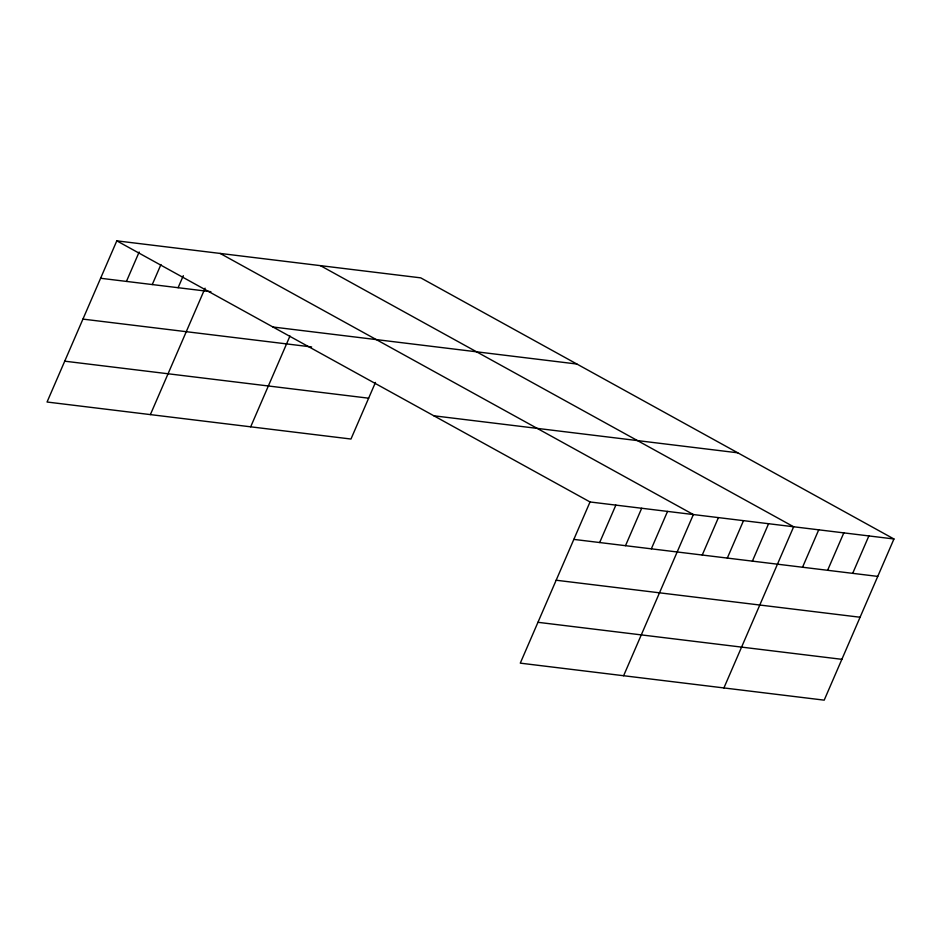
<?xml version="1.0" encoding="UTF-8"?>
<svg xmlns="http://www.w3.org/2000/svg" width="941" height="941" viewBox="0 0 941 941"><rect width="100%" height="100%" fill="white"/><g stroke="black" fill="none" stroke-linecap="round" stroke-linejoin="round"><path stroke-width="1.41" d="M893.95 538.981L590.031 501.965L520.279 663.146L824.198 700.151L893.95 538.981L420.721 277.854L116.802 240.849L47.05 402.019L350.969 439.035L375.471 382.411M126.435 281.418L139.162 252.012M152.266 284.558L160.946 264.515M178.108 287.699L183.307 275.678M150.384 414.605L205.091 288.181M250.682 426.814L289.981 335.996M599.664 542.534L615.861 505.117M625.506 545.686L641.691 508.258M651.337 548.826L667.534 511.41M623.612 675.732L693.364 514.551L220.135 253.423M702.245 555.025L718.43 517.609M727.311 558.084L743.508 520.655M752.388 561.13L768.585 523.714M723.911 687.942L793.651 526.772L320.422 265.644M802.532 567.247L818.729 529.818M827.61 570.293L843.806 532.877M852.687 573.351L868.872 535.923M100.605 278.265L210.902 291.698M272.961 327.009L576.88 364.026M82.926 319.105L311.636 346.958M64.717 361.179L368.649 398.196M433.86 415.793L737.779 452.809M573.834 539.393L877.753 576.398M556.166 580.232L860.086 617.237M537.958 622.307L841.877 659.323M116.802 240.849L590.031 501.965"/></g></svg>
